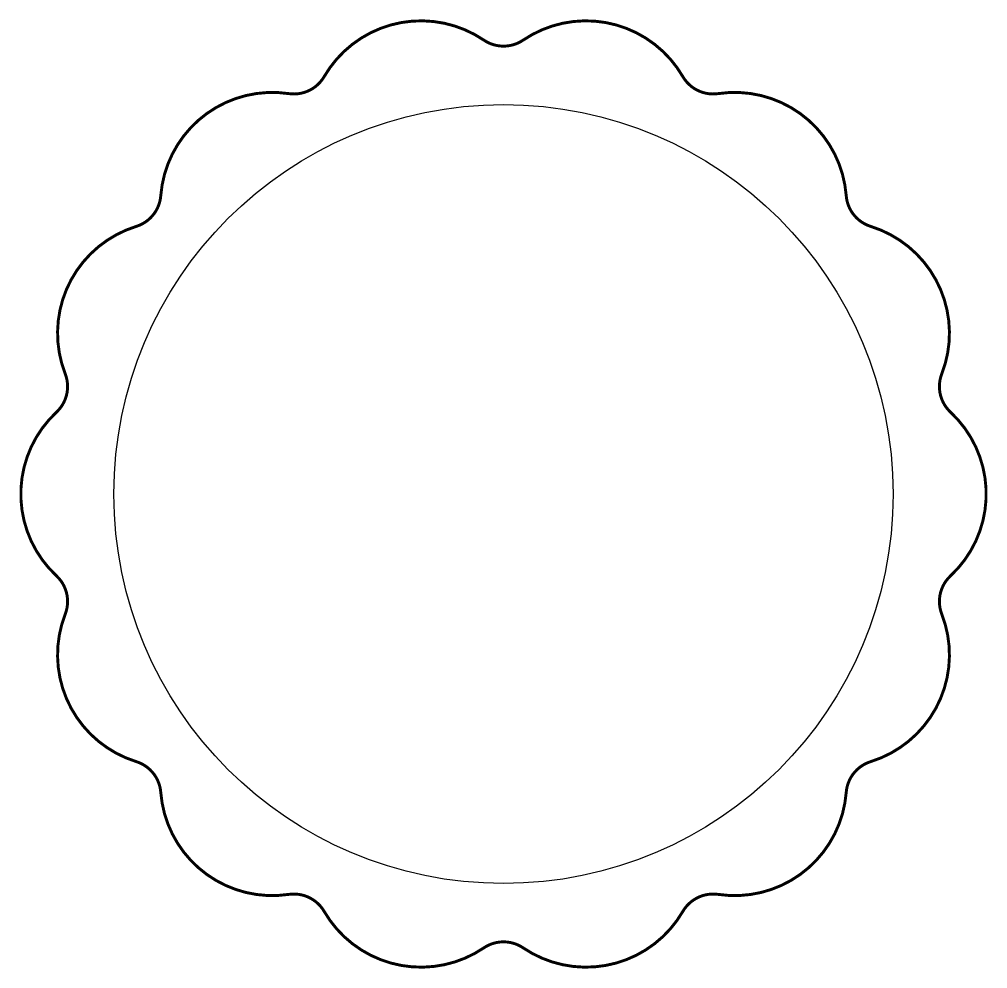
# Model space of a CAD drawing. Extents: x 164.5 to 192, y 212.4 to 239.4.
import ezdxf

# ---------------------------------------------------------------- set-up
doc = ezdxf.new("R2010")
doc.units = 0
doc.layers.get('0').update_dxf_attribs({"linetype": 'CONTINUOUS'})

msp = doc.modelspace()

# ---------------------------------------------------------------- linework, layer by layer
at = {"const_width": 0.0833}
msp.add_lwpolyline([(184.361, 237.294, -0.307241), (183.35, 237.781, 0.434972), (178.804, 238.819, -0.307241), (177.682, 238.819, 0.434972), (173.136, 237.781, -0.307241), (172.125, 237.294, 0.434972), (168.48, 234.387, -0.307241), (167.78, 233.509, 0.434972), (165.757, 229.309, -0.307241), (165.507, 228.214, 0.434972), (165.507, 223.552, -0.307241), (165.757, 222.457, 0.434972), (167.78, 218.257, -0.307241), (168.48, 217.379, 0.434972), (172.125, 214.472, -0.307241), (173.136, 213.985, 0.434972), (177.682, 212.948, -0.307241), (178.804, 212.948, 0.434972), (183.35, 213.985, -0.307241), (184.361, 214.472, 0.434972), (188.006, 217.379, -0.307241), (188.706, 218.257, 0.434972), (190.729, 222.457, -0.307241), (190.979, 223.552, 0.434972), (190.979, 228.214, -0.307241), (190.729, 229.309, 0.434972), (188.706, 233.509, -0.307241), (188.006, 234.387, 0.434972)], format="xyb", close=True, dxfattribs=at)
at = {"color": 0}
msp.add_circle((178.243, 225.883), 11.1, dxfattribs=at)

doc.saveas('drawing.dxf')
